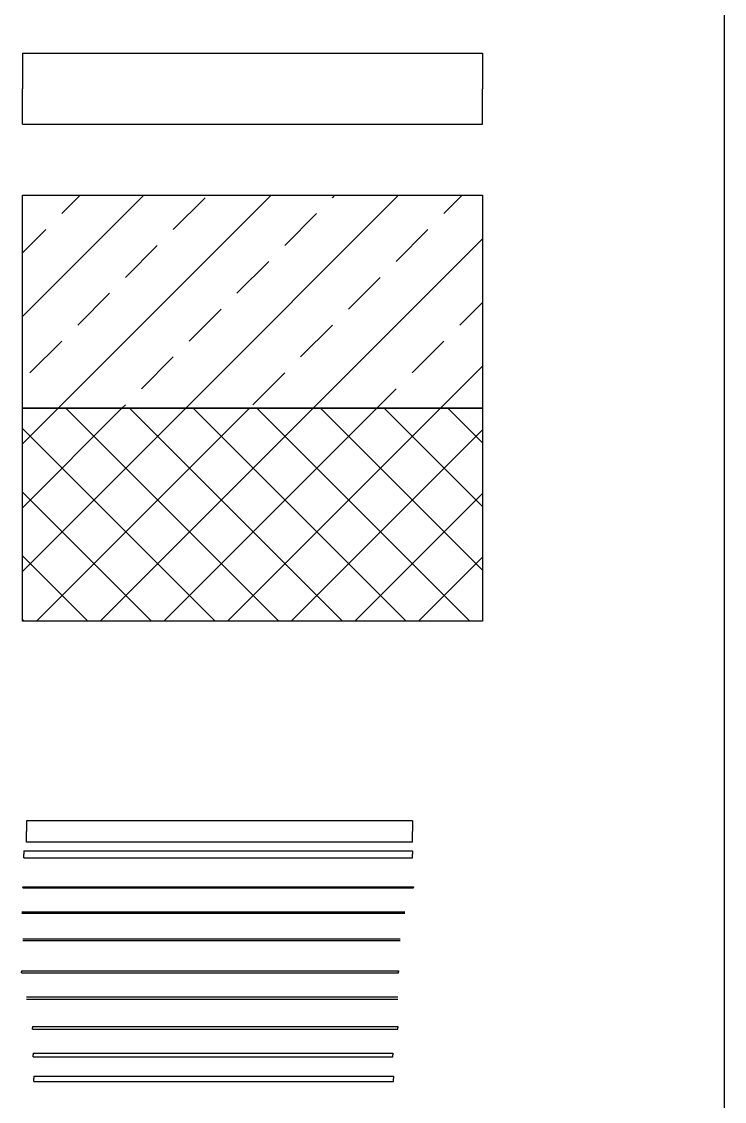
# Model space of a CAD drawing. Header units: millimetres. Extents: x 0 to 21838947, y -10538 to 10000000.
# Drawn here: x 21618581 to 21628493, y 376968 to 392193 of the extents above; entities that cross this region are included whole.
import ezdxf

# ---------------------------------------------------------------- set-up
doc = ezdxf.new("R2010")
doc.units = ezdxf.units.MM
doc.layers.get('0').update_dxf_attribs({"lineweight": 30})
doc.layers.get('defpoints').update_dxf_attribs({"color": 41, "lineweight": 30})
doc.layers.add('-00', color=7, linetype='Continuous', lineweight=30)
doc.styles.add('1-5000', font='ARIAL.TTF', dxfattribs={"height": 12500})
doc.dimstyles.new('1-5000', dxfattribs={"dimtxt": 12500, "dimasz": 10000, "dimexe": 2500, "dimexo": 5000, "dimgap": 5000, "dimtad": 1, "dimdec": 0, "dimdsep": 46, "dimtxsty": '1-5000', "dimcen": -300, "dimdle": 1.25, "dimclrd": 256, "dimclre": 256, "dimclrt": 256, "dimadec": 0, "dimazin": 0, "dimtfac": 1, "dimtdec": 0, "dimtofl": 0, "dimtmove": 0, "dimatfit": 3, "dimfxl": 0, "dimtvp": 0.8, "dimtolj": 1, "dimtzin": 0, "dimlwd": -1, "dimlwe": -1, "dimarcsym": 0})

# ---------------------------------------------------------------- blocks, each defined once
blk = doc.blocks.new('MULTILINE')
h = blk.add_hatch()
h.set_pattern_fill('ANSI33', color=8, scale=200, style=0)
h.set_pattern_definition([(45, (-1272.4, 60362.7), (-898.026, 898.026), []), (45, (-374.4, 60362.7), (-898.026, 898.026), [635, -317.5])])
h.paths.add_polyline_path([(7248, 12825), (761, 12825), (761, 9822), (7248, 9822)])
h = blk.add_hatch()
h.set_pattern_fill('ANSI37', color=8, scale=200, style=0)
h.set_pattern_definition([(45, (-1272.44, 60362.74), (-449.013, 449.013), []), (135, (-1272.44, 60362.74), (-449.013, -449.013), [])])
h.paths.add_polyline_path([(7248, 9822), (761, 9822), (761, 6819), (7248, 6819)])
at = {"color": 8}
for p, q in [((761, 14827), (761, 14327)), ((761, 14827), (7248, 14827)), ((7248, 14827), (7248, 14327)), ((761, 13827), (761, 14327)), ((7248, 13827), (7248, 14327)), ((761, 13827), (7248, 13827))]:
    blk.add_line(p, q, dxfattribs=at)
for p, q in [((6260, 4004), (819, 4004)), ((819, 4004), (819, 3854)), ((6260, 4004), (6260, 3854)), ((819, 3704), (819, 3854)), ((6260, 3704), (6260, 3854)), ((6260, 3704), (819, 3704)), ((778, 3582), (778, 3532)), ((778, 3582), (6259, 3582)), ((778, 3482), (778, 3532)), ((6259, 3582), (6259, 3532)), ((6259, 3482), (6259, 3532)), ((778, 3482), (6259, 3482)), ((765, 3074), (765, 3066)), ((765, 3074), (6272, 3074)), ((765, 3058), (765, 3066)), ((765, 3058), (6272, 3058)), ((6272, 3074), (6272, 3066)), ((6272, 3058), (6272, 3066)), ((751, 2721), (6153, 2721)), ((751, 2701), (6153, 2701)), ((765, 2342), (6087, 2342)), ((765, 2317), (6087, 2317)), ((748, 1887), (748, 1875)), ((748, 1887), (6064, 1887)), ((748, 1862), (748, 1875)), ((748, 1862), (6064, 1862)), ((6064, 1887), (6064, 1875)), ((6064, 1862), (6064, 1875)), ((818, 1521), (6052, 1521)), ((818, 1489), (6052, 1489)), ((899, 1106), (899, 1087)), ((899, 1106), (6052, 1106)), ((899, 1068), (899, 1087)), ((899, 1068), (6052, 1068)), ((6052, 1106), (6052, 1087)), ((6052, 1068), (6052, 1087)), ((909, 728), (909, 703)), ((909, 728), (5982, 728)), ((909, 678), (909, 703)), ((909, 678), (5982, 678)), ((5982, 728), (5982, 703)), ((5982, 678), (5982, 703)), ((919, 406), (919, 369)), ((919, 406), (5992, 406)), ((919, 331), (919, 369)), ((919, 331), (5992, 331)), ((5992, 406), (5992, 369)), ((5992, 331), (5992, 369))]:
    blk.add_line(p, q)
for points in [[(761, 12825), (7248, 12825), (7248, 9822), (761, 9822)], [(761, 9822), (7248, 9822), (7248, 6819), (761, 6819)]]:
    blk.add_lwpolyline(points, close=True)
blk = doc.blocks.new('*D46')
at = {"layer": '-00'}
for p, q in [((1532, 5803), (1532, 90036)), ((197932, 5803), (197932, 90036)), ((187932, 87536), (11532, 87536))]:
    blk.add_line(p, q, dxfattribs=at)
for points in [[(11532, 89202), (11532, 85869), (1532, 87536)], [(187932, 89202), (187932, 85869), (197932, 87536)]]:
    blk.add_solid(points, dxfattribs=at)
at = {"layer": 'defpoints', "color": 0}
for p in [(1532, 87536), (1532, 803), (197932, 803)]:
    blk.add_point(p, dxfattribs=at)
at = {"layer": '-00', "insert": (99732, 92539), "char_height": 2.5, "attachment_point": 5, "style": '1-5000'}
blk.add_mtext('\\A1;GD1-5000\\PTEXT HEIGHT - 12500', dxfattribs=at)
blk = doc.blocks.new('DIMENTION STANDARDS')
at = {"layer": '-00'}
dim = blk.add_linear_dim(base=(1532.4, 87535.6), p1=(197932.4, 803.2), p2=(1532.4, 803.2), text='GD1-5000\\PTEXT HEIGHT - 12500', dimstyle='1-5000', dxfattribs=at)
dim.commit()
dim.dimension.update_dxf_attribs({"geometry": '*D46', "text_midpoint": (99732.4, 87535.6), "dimtype": 160})

msp = doc.modelspace()

# ---------------------------------------------------------------- block references
at = {"layer": '-00'}
for name, p in [('DIMENTION STANDARDS', (21626960, 363057)), ('MULTILINE', (21617834, 376920))]:
    msp.add_blockref(name, p, dxfattribs=at)

doc.saveas('drawing.dxf')
